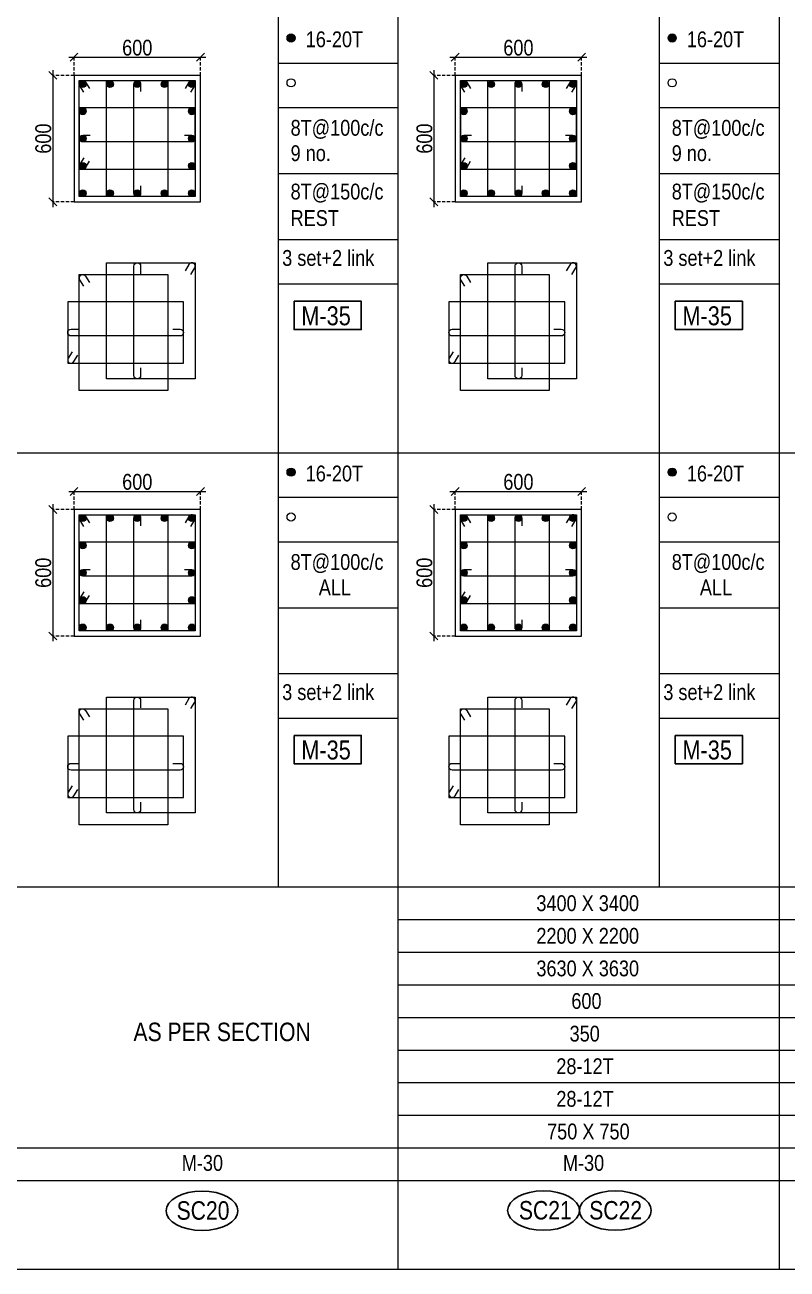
# Model space of a CAD drawing. Header units: millimetres. Extents: x 1112055 to 3390982, y -148532 to 766891.
# Drawn here: x 2202103 to 2216570, y 239898 to 263511 of the extents above; entities that cross this region are included whole.
import ezdxf
from ezdxf.enums import TextEntityAlignment as Align

# ---------------------------------------------------------------- set-up
doc = ezdxf.new("R2010")
doc.units = ezdxf.units.MM
doc.header["$PDMODE"] = 35
doc.header["$PDSIZE"] = -25
doc.linetypes.add('DASHED2', pattern=[0.375, 0.25, -0.125])
doc.linetypes.add('Hidden', pattern=[9.525, 6.35, -3.175])
for name, color, linetype, lineweight in [('B COL. SIZE DIM', 220, 'Continuous', 25), ('B COLSCH', 204, 'Continuous', 20), ('B COLUMN', 1, 'Hidden', 9), ('B STEEL', 34, 'Continuous', 15), ('B TITLE BLOCK', 250, 'Continuous', 0)]:
    doc.layers.add(name, color=color, linetype=linetype, lineweight=lineweight)
doc.layers.add('B TEXT', color=7, linetype='Continuous')
doc.styles.add('dim inside', font='romans.shx', dxfattribs={"width": 0.8, "height": 125})
doc.styles.add('SWINC', font='swissc.ttf')
doc.dimstyles.new('dim inside', dxfattribs={"dimtxt": 125, "dimasz": 100, "dimexe": 0, "dimexo": 0, "dimgap": 10, "dimtad": 0, "dimdec": 0, "dimzin": 0, "dimdsep": 46, "dimtxsty": 'dim inside', "dimblk": 'SMALL', "dimcen": 0.09, "dimadec": 0, "dimazin": 0, "dimtfac": 1, "dimtdec": 0, "dimtofl": 0, "dimtmove": 0, "dimatfit": 3, "dimfxl": 1, "dimtolj": 1, "dimtzin": 0, "dimarcsym": 2})

# ---------------------------------------------------------------- blocks, each defined once
blk = doc.blocks.new('_Oblique')
at = {"color": 0, "linetype": 'ByBlock', "lineweight": -2}
blk.add_line((-0.5, -0.5), (0.5, 0.5), dxfattribs=at)
blk = doc.blocks.new('*D582')
at = {"layer": 'B COL. SIZE DIM', "color": 250, "lineweight": 9, "ltscale": 250, "transparency": 16777216}
blk.add_line((2202936, 254658), (2205536, 254658), dxfattribs=at)
at = {"layer": 'B COL. SIZE DIM', "color": 250, "linetype": 'DASHED2', "lineweight": 9, "ltscale": 250, "transparency": 16777216}
for p, q in [((2203036, 254313), (2203036, 254658)), ((2205436, 254313), (2205436, 254658))]:
    blk.add_line(p, q, dxfattribs=at)
at = {"layer": 'Defpoints', "color": 0, "ltscale": 250, "transparency": 16777216}
for p in [(2205436, 254658), (2203036, 254313), (2205436, 254313)]:
    blk.add_point(p, dxfattribs=at)
at = {"layer": 'B COL. SIZE DIM', "color": 250, "lineweight": 9, "ltscale": 250, "transparency": 16777216, "xscale": 150, "yscale": 150, "zscale": 150, "rotation": 180}
blk.add_blockref('_Oblique', (2203036, 254658), dxfattribs=at)
at = {"layer": 'B COL. SIZE DIM', "color": 250, "lineweight": 9, "ltscale": 250, "transparency": 16777216, "xscale": 150, "yscale": 150, "zscale": 150}
blk.add_blockref('_Oblique', (2205436, 254658), dxfattribs=at)
at = {"layer": 'B COL. SIZE DIM', "color": 6, "ltscale": 250, "transparency": 16777216, "insert": (2204236, 254837), "char_height": 300, "attachment_point": 5, "style": 'SWINC'}
blk.add_mtext('\\A1;600', dxfattribs=at)
blk = doc.blocks.new('*D583')
at = {"layer": 'B COL. SIZE DIM', "color": 250, "lineweight": 9, "ltscale": 250, "transparency": 16777216}
blk.add_line((2202632, 254413), (2202632, 251813), dxfattribs=at)
at = {"layer": 'B COL. SIZE DIM', "color": 250, "linetype": 'DASHED2', "lineweight": 9, "ltscale": 250, "transparency": 16777216}
for p, q in [((2203036, 254313), (2202632, 254313)), ((2203036, 251913), (2202632, 251913))]:
    blk.add_line(p, q, dxfattribs=at)
at = {"layer": 'Defpoints', "color": 0, "ltscale": 250, "transparency": 16777216}
for p in [(2203036, 254313), (2202632, 251913), (2203036, 251913)]:
    blk.add_point(p, dxfattribs=at)
at = {"layer": 'B COL. SIZE DIM', "color": 250, "lineweight": 9, "ltscale": 250, "transparency": 16777216, "xscale": 150, "yscale": 150, "zscale": 150}
for p, rotation in [((2202632, 254313), 90), ((2202632, 251913), 270)]:
    blk.add_blockref('_Oblique', p, dxfattribs=dict(at, rotation=rotation))
at = {"layer": 'B COL. SIZE DIM', "color": 6, "ltscale": 250, "transparency": 16777216, "insert": (2202453, 253113), "char_height": 300, "attachment_point": 5, "rotation": 90, "style": 'SWINC'}
blk.add_mtext('\\A1;600', dxfattribs=at)
blk = doc.blocks.new('*D584')
at = {"layer": 'B COL. SIZE DIM', "color": 250, "lineweight": 9, "ltscale": 250, "transparency": 16777216}
blk.add_line((2202936, 262898), (2205536, 262898), dxfattribs=at)
at = {"layer": 'B COL. SIZE DIM', "color": 250, "linetype": 'DASHED2', "lineweight": 9, "ltscale": 250, "transparency": 16777216}
for p, q in [((2203036, 262553), (2203036, 262898)), ((2205436, 262553), (2205436, 262898))]:
    blk.add_line(p, q, dxfattribs=at)
at = {"layer": 'Defpoints', "color": 0, "ltscale": 250, "transparency": 16777216}
for p in [(2205436, 262898), (2203036, 262553), (2205436, 262553)]:
    blk.add_point(p, dxfattribs=at)
at = {"layer": 'B COL. SIZE DIM', "color": 250, "lineweight": 9, "ltscale": 250, "transparency": 16777216, "xscale": 150, "yscale": 150, "zscale": 150, "rotation": 180}
blk.add_blockref('_Oblique', (2203036, 262898), dxfattribs=at)
at = {"layer": 'B COL. SIZE DIM', "color": 250, "lineweight": 9, "ltscale": 250, "transparency": 16777216, "xscale": 150, "yscale": 150, "zscale": 150}
blk.add_blockref('_Oblique', (2205436, 262898), dxfattribs=at)
at = {"layer": 'B COL. SIZE DIM', "color": 6, "ltscale": 250, "transparency": 16777216, "insert": (2204236, 263077), "char_height": 300, "attachment_point": 5, "style": 'SWINC'}
blk.add_mtext('\\A1;600', dxfattribs=at)
blk = doc.blocks.new('*D585')
at = {"layer": 'B COL. SIZE DIM', "color": 250, "lineweight": 9, "ltscale": 250, "transparency": 16777216}
blk.add_line((2202632, 262653), (2202632, 260053), dxfattribs=at)
at = {"layer": 'B COL. SIZE DIM', "color": 250, "linetype": 'DASHED2', "lineweight": 9, "ltscale": 250, "transparency": 16777216}
for p, q in [((2203036, 262553), (2202632, 262553)), ((2203036, 260153), (2202632, 260153))]:
    blk.add_line(p, q, dxfattribs=at)
at = {"layer": 'Defpoints', "color": 0, "ltscale": 250, "transparency": 16777216}
for p in [(2203036, 262553), (2202632, 260153), (2203036, 260153)]:
    blk.add_point(p, dxfattribs=at)
at = {"layer": 'B COL. SIZE DIM', "color": 250, "lineweight": 9, "ltscale": 250, "transparency": 16777216, "xscale": 150, "yscale": 150, "zscale": 150}
for p, rotation in [((2202632, 262553), 90), ((2202632, 260153), 270)]:
    blk.add_blockref('_Oblique', p, dxfattribs=dict(at, rotation=rotation))
at = {"layer": 'B COL. SIZE DIM', "color": 6, "ltscale": 250, "transparency": 16777216, "insert": (2202453, 261353), "char_height": 300, "attachment_point": 5, "rotation": 90, "style": 'SWINC'}
blk.add_mtext('\\A1;600', dxfattribs=at)
blk = doc.blocks.new('*D2232')
at = {"layer": 'B COL. SIZE DIM', "color": 250, "lineweight": 9, "ltscale": 250, "transparency": 16777216}
blk.add_line((2210170, 254658), (2212770, 254658), dxfattribs=at)
at = {"layer": 'B COL. SIZE DIM', "color": 250, "linetype": 'DASHED2', "lineweight": 9, "ltscale": 250, "transparency": 16777216}
for p, q in [((2210270, 254313), (2210270, 254658)), ((2212670, 254313), (2212670, 254658))]:
    blk.add_line(p, q, dxfattribs=at)
at = {"layer": 'Defpoints', "color": 0, "lineweight": 30, "ltscale": 250, "transparency": 16777216}
for p in [(2212670, 254658), (2210270, 254313), (2212670, 254313)]:
    blk.add_point(p, dxfattribs=at)
at = {"layer": 'B COL. SIZE DIM', "color": 250, "lineweight": 9, "ltscale": 250, "transparency": 16777216, "xscale": 150, "yscale": 150, "zscale": 150, "rotation": 180}
blk.add_blockref('_Oblique', (2210270, 254658), dxfattribs=at)
at = {"layer": 'B COL. SIZE DIM', "color": 250, "lineweight": 9, "ltscale": 250, "transparency": 16777216, "xscale": 150, "yscale": 150, "zscale": 150}
blk.add_blockref('_Oblique', (2212670, 254658), dxfattribs=at)
at = {"layer": 'B COL. SIZE DIM', "color": 6, "ltscale": 250, "transparency": 16777216, "insert": (2211470, 254837), "char_height": 300, "attachment_point": 5, "style": 'SWINC'}
blk.add_mtext('\\A1;600', dxfattribs=at)
blk = doc.blocks.new('*D2233')
at = {"layer": 'B COL. SIZE DIM', "color": 250, "lineweight": 9, "ltscale": 250, "transparency": 16777216}
blk.add_line((2209866, 254413), (2209866, 251813), dxfattribs=at)
at = {"layer": 'B COL. SIZE DIM', "color": 250, "linetype": 'DASHED2', "lineweight": 9, "ltscale": 250, "transparency": 16777216}
for p, q in [((2210270, 254313), (2209866, 254313)), ((2210270, 251913), (2209866, 251913))]:
    blk.add_line(p, q, dxfattribs=at)
at = {"layer": 'Defpoints', "color": 0, "lineweight": 30, "ltscale": 250, "transparency": 16777216}
for p in [(2210270, 254313), (2209866, 251913), (2210270, 251913)]:
    blk.add_point(p, dxfattribs=at)
at = {"layer": 'B COL. SIZE DIM', "color": 250, "lineweight": 9, "ltscale": 250, "transparency": 16777216, "xscale": 150, "yscale": 150, "zscale": 150}
for p, rotation in [((2209866, 254313), 90), ((2209866, 251913), 270)]:
    blk.add_blockref('_Oblique', p, dxfattribs=dict(at, rotation=rotation))
at = {"layer": 'B COL. SIZE DIM', "color": 6, "ltscale": 250, "transparency": 16777216, "insert": (2209687, 253113), "char_height": 300, "attachment_point": 5, "rotation": 90, "style": 'SWINC'}
blk.add_mtext('\\A1;600', dxfattribs=at)
blk = doc.blocks.new('*D2234')
at = {"layer": 'B COL. SIZE DIM', "color": 250, "lineweight": 9, "ltscale": 250, "transparency": 16777216}
blk.add_line((2210170, 262898), (2212770, 262898), dxfattribs=at)
at = {"layer": 'B COL. SIZE DIM', "color": 250, "linetype": 'DASHED2', "lineweight": 9, "ltscale": 250, "transparency": 16777216}
for p, q in [((2210270, 262553), (2210270, 262898)), ((2212670, 262553), (2212670, 262898))]:
    blk.add_line(p, q, dxfattribs=at)
at = {"layer": 'Defpoints', "color": 0, "lineweight": 30, "ltscale": 250, "transparency": 16777216}
for p in [(2212670, 262898), (2210270, 262553), (2212670, 262553)]:
    blk.add_point(p, dxfattribs=at)
at = {"layer": 'B COL. SIZE DIM', "color": 250, "lineweight": 9, "ltscale": 250, "transparency": 16777216, "xscale": 150, "yscale": 150, "zscale": 150, "rotation": 180}
blk.add_blockref('_Oblique', (2210270, 262898), dxfattribs=at)
at = {"layer": 'B COL. SIZE DIM', "color": 250, "lineweight": 9, "ltscale": 250, "transparency": 16777216, "xscale": 150, "yscale": 150, "zscale": 150}
blk.add_blockref('_Oblique', (2212670, 262898), dxfattribs=at)
at = {"layer": 'B COL. SIZE DIM', "color": 6, "ltscale": 250, "transparency": 16777216, "insert": (2211470, 263077), "char_height": 300, "attachment_point": 5, "style": 'SWINC'}
blk.add_mtext('\\A1;600', dxfattribs=at)
blk = doc.blocks.new('*D2235')
at = {"layer": 'B COL. SIZE DIM', "color": 250, "lineweight": 9, "ltscale": 250, "transparency": 16777216}
blk.add_line((2209866, 262653), (2209866, 260053), dxfattribs=at)
at = {"layer": 'B COL. SIZE DIM', "color": 250, "linetype": 'DASHED2', "lineweight": 9, "ltscale": 250, "transparency": 16777216}
for p, q in [((2210270, 262553), (2209866, 262553)), ((2210270, 260153), (2209866, 260153))]:
    blk.add_line(p, q, dxfattribs=at)
at = {"layer": 'Defpoints', "color": 0, "lineweight": 30, "ltscale": 250, "transparency": 16777216}
for p in [(2210270, 262553), (2209866, 260153), (2210270, 260153)]:
    blk.add_point(p, dxfattribs=at)
at = {"layer": 'B COL. SIZE DIM', "color": 250, "lineweight": 9, "ltscale": 250, "transparency": 16777216, "xscale": 150, "yscale": 150, "zscale": 150}
for p, rotation in [((2209866, 262553), 90), ((2209866, 260153), 270)]:
    blk.add_blockref('_Oblique', p, dxfattribs=dict(at, rotation=rotation))
at = {"layer": 'B COL. SIZE DIM', "color": 6, "ltscale": 250, "transparency": 16777216, "insert": (2209687, 261353), "char_height": 300, "attachment_point": 5, "rotation": 90, "style": 'SWINC'}
blk.add_mtext('\\A1;600', dxfattribs=at)

msp = doc.modelspace()

# ---------------------------------------------------------------- hatches: boundary and pattern name
at = {"layer": 'B STEEL', "lineweight": 9, "ltscale": 0.5}
h = msp.add_hatch(color=34, dxfattribs=at)
edge = h.paths.add_edge_path()
edge.add_arc((2207154.7, 263262.1), 76.8, 0, 360)
h = msp.add_hatch(color=34, dxfattribs=at)
edge = h.paths.add_edge_path()
edge.add_arc((2214388.2, 263262.1), 76.8, 0, 360)
h = msp.add_hatch(color=34, dxfattribs=at)
edge = h.paths.add_edge_path()
edge.add_arc((2203200.3, 262388.9), 64, 0, 360)
h = msp.add_hatch(color=34, dxfattribs=at)
edge = h.paths.add_edge_path()
edge.add_arc((2203718.3, 262388.9), 64, 180, 540, ccw=False)
h = msp.add_hatch(color=34, dxfattribs=at)
edge = h.paths.add_edge_path()
edge.add_arc((2204236.3, 262388.9), 64, 180, 540, ccw=False)
h = msp.add_hatch(color=34, dxfattribs=at)
edge = h.paths.add_edge_path()
edge.add_arc((2204754.3, 262388.9), 64, 180, 540, ccw=False)
h = msp.add_hatch(color=34, dxfattribs=at)
edge = h.paths.add_edge_path()
edge.add_arc((2205272.3, 262388.9), 64, 180, 540, ccw=False)
h = msp.add_hatch(color=34, dxfattribs=at)
edge = h.paths.add_edge_path()
edge.add_arc((2210433.8, 262388.9), 64, 0, 360)
h = msp.add_hatch(color=34, dxfattribs=at)
edge = h.paths.add_edge_path()
edge.add_arc((2210951.8, 262388.9), 64, 180, 540, ccw=False)
h = msp.add_hatch(color=34, dxfattribs=at)
edge = h.paths.add_edge_path()
edge.add_arc((2211469.8, 262388.9), 64, 180, 540, ccw=False)
h = msp.add_hatch(color=34, dxfattribs=at)
edge = h.paths.add_edge_path()
edge.add_arc((2211987.8, 262388.9), 64, 180, 540, ccw=False)
h = msp.add_hatch(color=34, dxfattribs=at)
edge = h.paths.add_edge_path()
edge.add_arc((2212505.8, 262388.9), 64, 180, 540, ccw=False)
h = msp.add_hatch(color=34, dxfattribs=at)
edge = h.paths.add_edge_path()
edge.add_arc((2203200.3, 261871), 64, 180, 540, ccw=False)
h = msp.add_hatch(color=34, dxfattribs=at)
edge = h.paths.add_edge_path()
edge.add_arc((2205272.3, 261871), 64, 180, 540, ccw=False)
h = msp.add_hatch(color=34, dxfattribs=at)
edge = h.paths.add_edge_path()
edge.add_arc((2210433.8, 261871), 64, 180, 540, ccw=False)
h = msp.add_hatch(color=34, dxfattribs=at)
edge = h.paths.add_edge_path()
edge.add_arc((2212505.8, 261871), 64, 180, 540, ccw=False)
h = msp.add_hatch(color=34, dxfattribs=at)
edge = h.paths.add_edge_path()
edge.add_arc((2203200.3, 261353), 64, 180, 540, ccw=False)
h = msp.add_hatch(color=34, dxfattribs=at)
edge = h.paths.add_edge_path()
edge.add_arc((2205272.3, 261353), 64, 180, 540, ccw=False)
h = msp.add_hatch(color=34, dxfattribs=at)
edge = h.paths.add_edge_path()
edge.add_arc((2210433.8, 261353), 64, 180, 540, ccw=False)
h = msp.add_hatch(color=34, dxfattribs=at)
edge = h.paths.add_edge_path()
edge.add_arc((2212505.8, 261353), 64, 180, 540, ccw=False)
h = msp.add_hatch(color=34, dxfattribs=at)
edge = h.paths.add_edge_path()
edge.add_arc((2203200.3, 260835), 64, 180, 540, ccw=False)
h = msp.add_hatch(color=34, dxfattribs=at)
edge = h.paths.add_edge_path()
edge.add_arc((2205272.3, 260835), 64, 180, 540, ccw=False)
h = msp.add_hatch(color=34, dxfattribs=at)
edge = h.paths.add_edge_path()
edge.add_arc((2210433.8, 260835), 64, 180, 540, ccw=False)
h = msp.add_hatch(color=34, dxfattribs=at)
edge = h.paths.add_edge_path()
edge.add_arc((2212505.8, 260835), 64, 180, 540, ccw=False)
h = msp.add_hatch(color=34, dxfattribs=at)
edge = h.paths.add_edge_path()
edge.add_arc((2203200.3, 260317), 64, 0, 360, ccw=False)
h = msp.add_hatch(color=34, dxfattribs=at)
edge = h.paths.add_edge_path()
edge.add_arc((2203718.3, 260317), 64, 180, 540, ccw=False)
h = msp.add_hatch(color=34, dxfattribs=at)
edge = h.paths.add_edge_path()
edge.add_arc((2204236.3, 260317), 64, 180, 540, ccw=False)
h = msp.add_hatch(color=34, dxfattribs=at)
edge = h.paths.add_edge_path()
edge.add_arc((2204754.3, 260317), 64, 180, 540, ccw=False)
h = msp.add_hatch(color=34, dxfattribs=at)
edge = h.paths.add_edge_path()
edge.add_arc((2205272.3, 260317), 64, -180, 180)
h = msp.add_hatch(color=34, dxfattribs=at)
edge = h.paths.add_edge_path()
edge.add_arc((2210433.8, 260317), 64, 0, 360, ccw=False)
h = msp.add_hatch(color=34, dxfattribs=at)
edge = h.paths.add_edge_path()
edge.add_arc((2210951.8, 260317), 64, 180, 540, ccw=False)
h = msp.add_hatch(color=34, dxfattribs=at)
edge = h.paths.add_edge_path()
edge.add_arc((2211469.8, 260317), 64, 180, 540, ccw=False)
h = msp.add_hatch(color=34, dxfattribs=at)
edge = h.paths.add_edge_path()
edge.add_arc((2211987.8, 260317), 64, 180, 540, ccw=False)
h = msp.add_hatch(color=34, dxfattribs=at)
edge = h.paths.add_edge_path()
edge.add_arc((2212505.8, 260317), 64, -180, 180)
h = msp.add_hatch(color=34, dxfattribs=at)
edge = h.paths.add_edge_path()
edge.add_arc((2207154.7, 255022.3), 76.8, 0, 360)
h = msp.add_hatch(color=34, dxfattribs=at)
edge = h.paths.add_edge_path()
edge.add_arc((2214388.2, 255022.3), 76.8, 0, 360)
h = msp.add_hatch(color=34, dxfattribs=at)
edge = h.paths.add_edge_path()
edge.add_arc((2203200.3, 254149.1), 64, 0, 360)
h = msp.add_hatch(color=34, dxfattribs=at)
edge = h.paths.add_edge_path()
edge.add_arc((2203718.3, 254149.1), 64, 180, 540, ccw=False)
h = msp.add_hatch(color=34, dxfattribs=at)
edge = h.paths.add_edge_path()
edge.add_arc((2204236.3, 254149.1), 64, 180, 540, ccw=False)
h = msp.add_hatch(color=34, dxfattribs=at)
edge = h.paths.add_edge_path()
edge.add_arc((2204754.3, 254149.1), 64, 180, 540, ccw=False)
h = msp.add_hatch(color=34, dxfattribs=at)
edge = h.paths.add_edge_path()
edge.add_arc((2205272.3, 254149.1), 64, 180, 540, ccw=False)
h = msp.add_hatch(color=34, dxfattribs=at)
edge = h.paths.add_edge_path()
edge.add_arc((2210433.8, 254149.1), 64, 0, 360)
h = msp.add_hatch(color=34, dxfattribs=at)
edge = h.paths.add_edge_path()
edge.add_arc((2210951.8, 254149.1), 64, 180, 540, ccw=False)
h = msp.add_hatch(color=34, dxfattribs=at)
edge = h.paths.add_edge_path()
edge.add_arc((2211469.8, 254149.1), 64, 180, 540, ccw=False)
h = msp.add_hatch(color=34, dxfattribs=at)
edge = h.paths.add_edge_path()
edge.add_arc((2211987.8, 254149.1), 64, 180, 540, ccw=False)
h = msp.add_hatch(color=34, dxfattribs=at)
edge = h.paths.add_edge_path()
edge.add_arc((2212505.8, 254149.1), 64, 180, 540, ccw=False)
h = msp.add_hatch(color=34, dxfattribs=at)
edge = h.paths.add_edge_path()
edge.add_arc((2203200.3, 253631.1), 64, 180, 540, ccw=False)
h = msp.add_hatch(color=34, dxfattribs=at)
edge = h.paths.add_edge_path()
edge.add_arc((2205272.3, 253631.1), 64, 180, 540, ccw=False)
h = msp.add_hatch(color=34, dxfattribs=at)
edge = h.paths.add_edge_path()
edge.add_arc((2210433.8, 253631.1), 64, 180, 540, ccw=False)
h = msp.add_hatch(color=34, dxfattribs=at)
edge = h.paths.add_edge_path()
edge.add_arc((2212505.8, 253631.1), 64, 180, 540, ccw=False)
h = msp.add_hatch(color=34, dxfattribs=at)
edge = h.paths.add_edge_path()
edge.add_arc((2203200.3, 253113.1), 64, 180, 540, ccw=False)
h = msp.add_hatch(color=34, dxfattribs=at)
edge = h.paths.add_edge_path()
edge.add_arc((2205272.3, 253113.1), 64, 180, 540, ccw=False)
h = msp.add_hatch(color=34, dxfattribs=at)
edge = h.paths.add_edge_path()
edge.add_arc((2210433.8, 253113.1), 64, 180, 540, ccw=False)
h = msp.add_hatch(color=34, dxfattribs=at)
edge = h.paths.add_edge_path()
edge.add_arc((2212505.8, 253113.1), 64, 180, 540, ccw=False)
h = msp.add_hatch(color=34, dxfattribs=at)
edge = h.paths.add_edge_path()
edge.add_arc((2203200.3, 252595.1), 64, 180, 540, ccw=False)
h = msp.add_hatch(color=34, dxfattribs=at)
edge = h.paths.add_edge_path()
edge.add_arc((2205272.3, 252595.1), 64, 180, 540, ccw=False)
h = msp.add_hatch(color=34, dxfattribs=at)
edge = h.paths.add_edge_path()
edge.add_arc((2210433.8, 252595.1), 64, 180, 540, ccw=False)
h = msp.add_hatch(color=34, dxfattribs=at)
edge = h.paths.add_edge_path()
edge.add_arc((2212505.8, 252595.1), 64, 180, 540, ccw=False)
h = msp.add_hatch(color=34, dxfattribs=at)
edge = h.paths.add_edge_path()
edge.add_arc((2203200.3, 252077.1), 64, 0, 360, ccw=False)
h = msp.add_hatch(color=34, dxfattribs=at)
edge = h.paths.add_edge_path()
edge.add_arc((2203718.3, 252077.1), 64, 180, 540, ccw=False)
h = msp.add_hatch(color=34, dxfattribs=at)
edge = h.paths.add_edge_path()
edge.add_arc((2204236.3, 252077.1), 64, 180, 540, ccw=False)
h = msp.add_hatch(color=34, dxfattribs=at)
edge = h.paths.add_edge_path()
edge.add_arc((2204754.3, 252077.1), 64, 180, 540, ccw=False)
h = msp.add_hatch(color=34, dxfattribs=at)
edge = h.paths.add_edge_path()
edge.add_arc((2205272.3, 252077.1), 64, -180, 180)
h = msp.add_hatch(color=34, dxfattribs=at)
edge = h.paths.add_edge_path()
edge.add_arc((2210433.8, 252077.1), 64, 0, 360, ccw=False)
h = msp.add_hatch(color=34, dxfattribs=at)
edge = h.paths.add_edge_path()
edge.add_arc((2210951.8, 252077.1), 64, 180, 540, ccw=False)
h = msp.add_hatch(color=34, dxfattribs=at)
edge = h.paths.add_edge_path()
edge.add_arc((2211469.8, 252077.1), 64, 180, 540, ccw=False)
h = msp.add_hatch(color=34, dxfattribs=at)
edge = h.paths.add_edge_path()
edge.add_arc((2211987.8, 252077.1), 64, 180, 540, ccw=False)
h = msp.add_hatch(color=34, dxfattribs=at)
edge = h.paths.add_edge_path()
edge.add_arc((2212505.8, 252077.1), 64, -180, 180)

# ---------------------------------------------------------------- linework, layer by layer
at = {"layer": 'B COLSCH', "color": 250, "lineweight": 0}
for p, q in [((2206908.4, 296589.8), (2206908.4, 247150.7)), ((2209182.8, 296589.8), (2209182.8, 239898.1)), ((2214141.9, 296589.8), (2214141.9, 247150.7)), ((2216416.3, 296589.8), (2216416.3, 239898.1)), ((2206908.4, 262785.4), (2209182.8, 262785.4)), ((2214141.9, 262785.4), (2216416.3, 262785.4)), ((2206908.4, 261940.4), (2209182.8, 261940.4)), ((2214141.9, 261940.4), (2216416.3, 261940.4)), ((2206908.4, 260690.7), (2209182.8, 260690.7)), ((2214141.9, 260690.7), (2216416.3, 260690.7)), ((2206908.4, 259440.9), (2209182.8, 259440.9)), ((2214141.9, 259440.9), (2216416.3, 259440.9)), ((2206908.4, 258595.9), (2209182.8, 258595.9)), ((2214141.9, 258595.9), (2216416.3, 258595.9)), ((2088785.4, 255390.6), (2230883.4, 255390.6)), ((2206908.4, 254545.6), (2209182.8, 254545.6)), ((2214141.9, 254545.6), (2216416.3, 254545.6)), ((2206908.4, 253700.6), (2209182.8, 253700.6)), ((2214141.9, 253700.6), (2216416.3, 253700.6)), ((2206908.4, 252450.8), (2209182.8, 252450.8)), ((2214141.9, 252450.8), (2216416.3, 252450.8)), ((2206908.4, 251201.1), (2209182.8, 251201.1)), ((2214141.9, 251201.1), (2216416.3, 251201.1)), ((2206908.4, 250356.1), (2209182.8, 250356.1)), ((2214141.9, 250356.1), (2216416.3, 250356.1)), ((2088785.4, 247150.7), (2230883.4, 247150.7)), ((2209182.8, 246531.9), (2230883.4, 246531.9)), ((2209182.8, 245913), (2230883.4, 245913)), ((2209182.8, 245294.2), (2230883.4, 245294.2)), ((2209182.8, 244675.3), (2230883.4, 244675.3)), ((2209182.8, 244056.4), (2230883.4, 244056.4)), ((2209182.8, 243437.6), (2230883.4, 243437.6)), ((2209182.8, 242818.7), (2230883.4, 242818.7)), ((2088785.4, 242199.8), (2230883.4, 242199.8)), ((2088785.4, 241581), (2230883.4, 241581)), ((2088785.4, 239898.1), (2230883.4, 239898.1))]:
    msp.add_line(p, q, dxfattribs=at)
at = {"layer": 'B COLUMN', "color": 1, "linetype": 'ByBlock', "lineweight": 20}
for points in [[(2203036.3, 260153), (2205436.3, 260153), (2205436.3, 262553), (2203036.3, 262553)], [(2210269.8, 260153), (2212669.8, 260153), (2212669.8, 262553), (2210269.8, 262553)], [(2203036.3, 251913.1), (2205436.3, 251913.1), (2205436.3, 254313.1), (2203036.3, 254313.1)], [(2210269.8, 251913.1), (2212669.8, 251913.1), (2212669.8, 254313.1), (2210269.8, 254313.1)]]:
    msp.add_lwpolyline(points, close=True, dxfattribs=at)
at = {"layer": 'B STEEL', "color": 34, "lineweight": 9, "ltscale": 0.5}
for points in [[(2203220.5, 262233.9), (2203145.8, 262355.4, -1), (2203254.8, 262422.5), (2203329.6, 262301)], [(2204300.3, 260459.6), (2204300.3, 260317, -1), (2204172.3, 260317), (2204172.3, 262388.9, -1), (2204300.3, 262388.9), (2204300.3, 262246.3)], [(2205252, 262233.9), (2205326.8, 262355.4, 1), (2205217.7, 262422.5), (2205143, 262301)], [(2210454.1, 262233.9), (2210379.3, 262355.4, -1), (2210488.4, 262422.5), (2210563.1, 262301)], [(2211533.8, 260459.6), (2211533.8, 260317, -1), (2211405.8, 260317), (2211405.8, 262388.9, -1), (2211533.8, 262388.9), (2211533.8, 262246.3)], [(2212485.6, 262233.9), (2212560.3, 262355.4, 1), (2212451.3, 262422.5), (2212376.5, 262301)], [(2205129.6, 261417), (2205272.3, 261417, -1), (2205272.3, 261288.9), (2203200.3, 261288.9, -1), (2203200.3, 261417), (2203342.9, 261417)], [(2212363.2, 261417), (2212505.8, 261417, -1), (2212505.8, 261288.9), (2210433.8, 261288.9, -1), (2210433.8, 261417), (2210576.5, 261417)], [(2203220.5, 260990), (2203145.8, 260868.5, 1), (2203254.8, 260801.4), (2203329.6, 260922.9)], [(2210454.1, 260990), (2210379.3, 260868.5, 1), (2210488.4, 260801.4), (2210563.1, 260922.9)], [(2204300.3, 257001.9), (2204300.3, 256859.2, -1), (2204172.3, 256859.2), (2204172.3, 258931.2, -1), (2204300.3, 258931.2), (2204300.3, 258788.5)], [(2205252, 258776.1), (2205326.8, 258897.6, 1), (2205217.7, 258964.7), (2205143, 258843.2)], [(2211533.8, 257001.9), (2211533.8, 256859.2, -1), (2211405.8, 256859.2), (2211405.8, 258931.2, -1), (2211533.8, 258931.2), (2211533.8, 258788.5)], [(2212485.6, 258776.1), (2212560.3, 258897.6, 1), (2212451.3, 258964.7), (2212376.5, 258843.2)], [(2203220.5, 258553.1), (2203145.8, 258674.5, -1), (2203254.8, 258741.7), (2203329.6, 258620.2)], [(2210454.1, 258553.1), (2210379.3, 258674.5, -1), (2210488.4, 258741.7), (2210563.1, 258620.2)], [(2204908.3, 257736.1), (2205051, 257736.1, -1), (2205051, 257608.1), (2202979, 257608.1, -1), (2202979, 257736.1), (2203121.7, 257736.1)], [(2212141.9, 257736.1), (2212284.5, 257736.1, -1), (2212284.5, 257608.1), (2210212.6, 257608.1, -1), (2210212.6, 257736.1), (2210355.2, 257736.1)], [(2202999.3, 257309.2), (2202924.5, 257187.7, 1), (2203033.5, 257120.6), (2203108.3, 257242.1)], [(2210232.8, 257309.2), (2210158, 257187.7, 1), (2210267.1, 257120.6), (2210341.8, 257242.1)], [(2203220.5, 253994.1), (2203145.8, 254115.5, -1), (2203254.8, 254182.7), (2203329.6, 254061.2)], [(2204300.3, 252219.8), (2204300.3, 252077.1, -1), (2204172.3, 252077.1), (2204172.3, 254149.1, -1), (2204300.3, 254149.1), (2204300.3, 254006.5)], [(2205252, 253994.1), (2205326.8, 254115.5, 1), (2205217.7, 254182.7), (2205143, 254061.2)], [(2210454.1, 253994.1), (2210379.3, 254115.5, -1), (2210488.4, 254182.7), (2210563.1, 254061.2)], [(2211533.8, 252219.8), (2211533.8, 252077.1, -1), (2211405.8, 252077.1), (2211405.8, 254149.1, -1), (2211533.8, 254149.1), (2211533.8, 254006.5)], [(2212485.6, 253994.1), (2212560.3, 254115.5, 1), (2212451.3, 254182.7), (2212376.5, 254061.2)], [(2205129.6, 253177.1), (2205272.3, 253177.1, -1), (2205272.3, 253049.1), (2203200.3, 253049.1, -1), (2203200.3, 253177.1), (2203342.9, 253177.1)], [(2212363.2, 253177.1), (2212505.8, 253177.1, -1), (2212505.8, 253049.1), (2210433.8, 253049.1, -1), (2210433.8, 253177.1), (2210576.5, 253177.1)], [(2203220.5, 252750.2), (2203145.8, 252628.7, 1), (2203254.8, 252561.6), (2203329.6, 252683.1)], [(2210454.1, 252750.2), (2210379.3, 252628.7, 1), (2210488.4, 252561.6), (2210563.1, 252683.1)], [(2204300.3, 248762), (2204300.3, 248619.4, -1), (2204172.3, 248619.4), (2204172.3, 250691.3, -1), (2204300.3, 250691.3), (2204300.3, 250548.7)], [(2205252, 250536.3), (2205326.8, 250657.8, 1), (2205217.7, 250724.9), (2205143, 250603.4)], [(2211533.8, 248762), (2211533.8, 248619.4, -1), (2211405.8, 248619.4), (2211405.8, 250691.3, -1), (2211533.8, 250691.3), (2211533.8, 250548.7)], [(2212485.6, 250536.3), (2212560.3, 250657.8, 1), (2212451.3, 250724.9), (2212376.5, 250603.4)], [(2203220.5, 250313.2), (2203145.8, 250434.7, -1), (2203254.8, 250501.8), (2203329.6, 250380.3)], [(2210454.1, 250313.2), (2210379.3, 250434.7, -1), (2210488.4, 250501.8), (2210563.1, 250380.3)], [(2204908.3, 249496.3), (2205051, 249496.3, -1), (2205051, 249368.3), (2202979, 249368.3, -1), (2202979, 249496.3), (2203121.7, 249496.3)], [(2212141.9, 249496.3), (2212284.5, 249496.3, -1), (2212284.5, 249368.3), (2210212.6, 249368.3, -1), (2210212.6, 249496.3), (2210355.2, 249496.3)], [(2202999.3, 249069.3), (2202924.5, 248947.8, 1), (2203033.5, 248880.7), (2203108.3, 249002.2)], [(2210232.8, 249069.3), (2210158, 248947.8, 1), (2210267.1, 248880.7), (2210341.8, 249002.2)]]:
    msp.add_lwpolyline(points, format="xyb", dxfattribs=at)
for points in [[(2204818.3, 262453), (2204818.3, 260253), (2203136.3, 260253), (2203136.3, 262453)], [(2205336.3, 262453), (2205336.3, 260253), (2203654.3, 260253), (2203654.3, 262453)], [(2212051.8, 262453), (2212051.8, 260253), (2210369.8, 260253), (2210369.8, 262453)], [(2212569.8, 262453), (2212569.8, 260253), (2210887.8, 260253), (2210887.8, 262453)], [(2203136.3, 260771), (2205336.3, 260771), (2205336.3, 261935), (2203136.3, 261935)], [(2210369.8, 260771), (2212569.8, 260771), (2212569.8, 261935), (2210369.8, 261935)], [(2205336.3, 258995.2), (2205336.3, 256795.2), (2203654.3, 256795.2), (2203654.3, 258995.2)], [(2212569.8, 258995.2), (2212569.8, 256795.2), (2210887.8, 256795.2), (2210887.8, 258995.2)], [(2204818.3, 258772.1), (2204818.3, 256572.1), (2203136.3, 256572.1), (2203136.3, 258772.1)], [(2212051.8, 258772.1), (2212051.8, 256572.1), (2210369.8, 256572.1), (2210369.8, 258772.1)], [(2202915, 257090.1), (2205115, 257090.1), (2205115, 258254.1), (2202915, 258254.1)], [(2210148.5, 257090.1), (2212348.5, 257090.1), (2212348.5, 258254.1), (2210148.5, 258254.1)], [(2204818.3, 254213.1), (2204818.3, 252013.1), (2203136.3, 252013.1), (2203136.3, 254213.1)], [(2205336.3, 254213.1), (2205336.3, 252013.1), (2203654.3, 252013.1), (2203654.3, 254213.1)], [(2212051.8, 254213.1), (2212051.8, 252013.1), (2210369.8, 252013.1), (2210369.8, 254213.1)], [(2212569.8, 254213.1), (2212569.8, 252013.1), (2210887.8, 252013.1), (2210887.8, 254213.1)], [(2203136.3, 252531.1), (2205336.3, 252531.1), (2205336.3, 253695.1), (2203136.3, 253695.1)], [(2210369.8, 252531.1), (2212569.8, 252531.1), (2212569.8, 253695.1), (2210369.8, 253695.1)], [(2205336.3, 250755.3), (2205336.3, 248555.3), (2203654.3, 248555.3), (2203654.3, 250755.3)], [(2212569.8, 250755.3), (2212569.8, 248555.3), (2210887.8, 248555.3), (2210887.8, 250755.3)], [(2204818.3, 250532.3), (2204818.3, 248332.3), (2203136.3, 248332.3), (2203136.3, 250532.3)], [(2212051.8, 250532.3), (2212051.8, 248332.3), (2210369.8, 248332.3), (2210369.8, 250532.3)], [(2202915, 248850.3), (2205115, 248850.3), (2205115, 250014.3), (2202915, 250014.3)], [(2210148.5, 248850.3), (2212348.5, 248850.3), (2212348.5, 250014.3), (2210148.5, 250014.3)]]:
    msp.add_lwpolyline(points, close=True, dxfattribs=at)
for centre, radius in [((2207154.7, 263262.1), 76.8), ((2214388.2, 263262.1), 76.8), ((2203200.3, 262388.9), 64), ((2203718.3, 262388.9), 64), ((2204236.3, 262388.9), 64), ((2204754.3, 262388.9), 64), ((2205272.3, 262388.9), 64), ((2207154.7, 262411.9), 76.8), ((2210433.8, 262388.9), 64), ((2210951.8, 262388.9), 64), ((2211469.8, 262388.9), 64), ((2211987.8, 262388.9), 64), ((2212505.8, 262388.9), 64), ((2214388.2, 262411.9), 76.8), ((2203200.3, 261871), 64), ((2205272.3, 261871), 64), ((2210433.8, 261871), 64), ((2212505.8, 261871), 64), ((2203200.3, 261353), 64), ((2205272.3, 261353), 64), ((2210433.8, 261353), 64), ((2212505.8, 261353), 64), ((2203200.3, 260835), 64), ((2205272.3, 260835), 64), ((2210433.8, 260835), 64), ((2212505.8, 260835), 64), ((2203200.3, 260317), 64), ((2203718.3, 260317), 64), ((2204236.3, 260317), 64), ((2204754.3, 260317), 64), ((2205272.3, 260317), 64), ((2210433.8, 260317), 64), ((2210951.8, 260317), 64), ((2211469.8, 260317), 64), ((2211987.8, 260317), 64), ((2212505.8, 260317), 64), ((2207154.7, 255022.3), 76.8), ((2214388.2, 255022.3), 76.8), ((2203200.3, 254149.1), 64), ((2203718.3, 254149.1), 64), ((2204236.3, 254149.1), 64), ((2204754.3, 254149.1), 64), ((2205272.3, 254149.1), 64), ((2207154.7, 254172), 76.8), ((2210433.8, 254149.1), 64), ((2210951.8, 254149.1), 64), ((2211469.8, 254149.1), 64), ((2211987.8, 254149.1), 64), ((2212505.8, 254149.1), 64), ((2214388.2, 254172), 76.8), ((2203200.3, 253631.1), 64), ((2205272.3, 253631.1), 64), ((2210433.8, 253631.1), 64), ((2212505.8, 253631.1), 64), ((2203200.3, 253113.1), 64), ((2205272.3, 253113.1), 64), ((2210433.8, 253113.1), 64), ((2212505.8, 253113.1), 64), ((2203200.3, 252595.1), 64), ((2205272.3, 252595.1), 64), ((2210433.8, 252595.1), 64), ((2212505.8, 252595.1), 64), ((2203200.3, 252077.1), 64), ((2203718.3, 252077.1), 64), ((2204236.3, 252077.1), 64), ((2204754.3, 252077.1), 64), ((2205272.3, 252077.1), 64), ((2210433.8, 252077.1), 64), ((2210951.8, 252077.1), 64), ((2211469.8, 252077.1), 64), ((2211987.8, 252077.1), 64), ((2212505.8, 252077.1), 64)]:
    msp.add_circle(centre, radius, dxfattribs=at)
at = {"layer": 'B TEXT', "color": 1}
for points in [[(2207212, 258266.9), (2208486.6, 258266.9), (2208486.6, 257728.9), (2207212, 257728.9)], [(2214445.6, 258266.9), (2215720.2, 258266.9), (2215720.2, 257728.9), (2214445.6, 257728.9)], [(2207212, 250027), (2208486.6, 250027), (2208486.6, 249489.1), (2207212, 249489.1)], [(2214445.6, 250027), (2215720.2, 250027), (2215720.2, 249489.1), (2214445.6, 249489.1)]]:
    msp.add_lwpolyline(points, close=True, dxfattribs=at)
at = {"layer": 'B TEXT', "color": 250}
for centre in [(2205465.7, 241004.4), (2211946.4, 241010.4), (2213308.9, 241010.4)]:
    msp.add_ellipse(centre, major_axis=(681.3, 0), ratio=0.5492639, dxfattribs=at)

# ---------------------------------------------------------------- texts
at = {"layer": 'B TEXT', "style": 'SWINC'}
for s, p in [('16-20T', (2207433.2, 263087.6)), ('16-20T', (2214666.7, 263087.6)), ('8T@100c/c', (2207146.2, 261407.7)), ('8T@100c/c', (2214379.8, 261407.7)), ('9 no.', (2207146.2, 260926)), ('9 no.', (2214379.8, 260926)), ('8T@150c/c', (2207146.2, 260197.8)), ('8T@150c/c', (2214379.8, 260197.8)), ('REST', (2207146.2, 259695.5)), ('REST', (2214379.8, 259695.5)), ('3 set+2 link', (2206986.6, 258938.4)), ('3 set+2 link', (2214220.1, 258938.4)), ('16-20T', (2207433.2, 254847.7)), ('16-20T', (2214666.7, 254847.7)), ('8T@100c/c', (2207146.2, 253167.9)), ('8T@100c/c', (2214379.8, 253167.9)), ('ALL', (2207681, 252686.1)), ('ALL', (2214914.5, 252686.1)), ('3 set+2 link', (2206986.6, 250698.6)), ('3 set+2 link', (2214220.1, 250698.6))]:
    msp.add_text(s, height=300, dxfattribs=at).set_placement(p)
at = {"layer": 'B TEXT', "color": 1, "style": 'SWINC'}
for p in [(2207349.4, 257702.4), (2214582.9, 257702.4), (2207349.4, 249462.5), (2214582.9, 249462.5)]:
    msp.add_text('M-35', height=360, dxfattribs=at).set_placement(p, align=Align.BOTTOM_LEFT)
at = {"layer": 'B TEXT', "style": 'SWINC'}
for s, p in [('3400 X 3400', (2211810.7, 246602.6)), ('2200 X 2200', (2211810.7, 245983.8)), ('3630 X 3630', (2211810.7, 245364.9)), ('600', (2212474.6, 244746.1)), ('350', (2212441.5, 244127.2)), ('28-12T', (2212189.4, 243508.3)), ('28-12T', (2212189.4, 242889.5)), ('750 X 750', (2212014.3, 242270.6)), ('M-30', (2205081.2, 241673.3)), ('M-30', (2212314.8, 241673.3))]:
    msp.add_text(s, height=300, dxfattribs=at).set_placement(p, align=Align.BOTTOM_LEFT)
at = {"layer": 'B TEXT', "color": 6, "style": 'SWINC'}
for s, p in [('AS PER SECTION', (2204164.4, 244225.3)), ('SC20', (2204982.7, 240835.8)), ('SC21', (2211479.2, 240840.1)), ('SC22', (2212814, 240839.8))]:
    msp.add_text(s, height=350, dxfattribs=at).set_placement(p)
at = {"layer": 'B TITLE BLOCK', "color": 251, "insert": (2313291.7, 247894.7), "char_height": 184.392, "attachment_point": 2, "style": 'SWINC'}
msp.add_mtext_dynamic_manual_height_columns('\\pxsm1,qj;{\\fBankGothic Lt BT|b0|i0|c0|p34;BHOOMI\\P\\ps*,q*;\\fGost|b0|i0|c0|p2;\\H0.8x;- CONSULTANTS -\\C1; }', width=482147.504, gutter_width=0, heights=[67819.6], dxfattribs=at)

# ---------------------------------------------------------------- dimensions: what is measured, and where the dimension line sits
at = {"layer": 'B COL. SIZE DIM', "color": 250, "ltscale": 250}
for base, p1, p2, picture, middle in [((2205436.3, 262897.9), (2203036.3, 262553), (2205436.3, 262553), '*D584', (2204236.3, 263076.9)), ((2212669.8, 262897.9), (2210269.8, 262553), (2212669.8, 262553), '*D2234', (2211469.8, 263076.9)), ((2205436.3, 254658.1), (2203036.3, 254313.1), (2205436.3, 254313.1), '*D582', (2204236.3, 254837.1)), ((2212669.8, 254658.1), (2210269.8, 254313.1), (2212669.8, 254313.1), '*D2232', (2211469.8, 254837.1))]:
    dim = msp.add_linear_dim(base=base, p1=p1, p2=p2, dimstyle='dim inside', override={"dimtxt": 300, "dimasz": 150, "dimgap": 25, "dimtad": 3, "dimlfac": 0.25, "dimtxsty": 'SWINC', "dimblk1": 'Oblique', "dimblk2": 'Oblique', "dimsah": 1, "dimdle": 100, "dimclrd": 250, "dimclre": 250, "dimclrt": 6, "dimfxl": 1000, "dimlwd": 9, "dimlwe": 9}, dxfattribs=at)
    dim.commit()
    dim.dimension.update_dxf_attribs({"geometry": picture, "text_midpoint": middle})
for base, p1, p2, picture, middle in [((2202632.4, 260153), (2203036.3, 262553), (2203036.3, 260153), '*D585', (2202453.4, 261353)), ((2209865.9, 260153), (2210269.8, 262553), (2210269.8, 260153), '*D2235', (2209686.9, 261353)), ((2202632.4, 251913.1), (2203036.3, 254313.1), (2203036.3, 251913.1), '*D583', (2202453.4, 253113.1)), ((2209865.9, 251913.1), (2210269.8, 254313.1), (2210269.8, 251913.1), '*D2233', (2209686.9, 253113.1))]:
    dim = msp.add_linear_dim(base=base, p1=p1, p2=p2, angle=90, dimstyle='dim inside', override={"dimtxt": 300, "dimasz": 150, "dimgap": 25, "dimtad": 3, "dimlfac": 0.25, "dimtxsty": 'SWINC', "dimblk1": 'Oblique', "dimblk2": 'Oblique', "dimsah": 1, "dimdle": 100, "dimclrd": 250, "dimclre": 250, "dimclrt": 6, "dimfxl": 1000, "dimlwd": 9, "dimlwe": 9}, dxfattribs=at)
    dim.commit()
    dim.dimension.update_dxf_attribs({"geometry": picture, "text_midpoint": middle})

doc.saveas('drawing.dxf')
